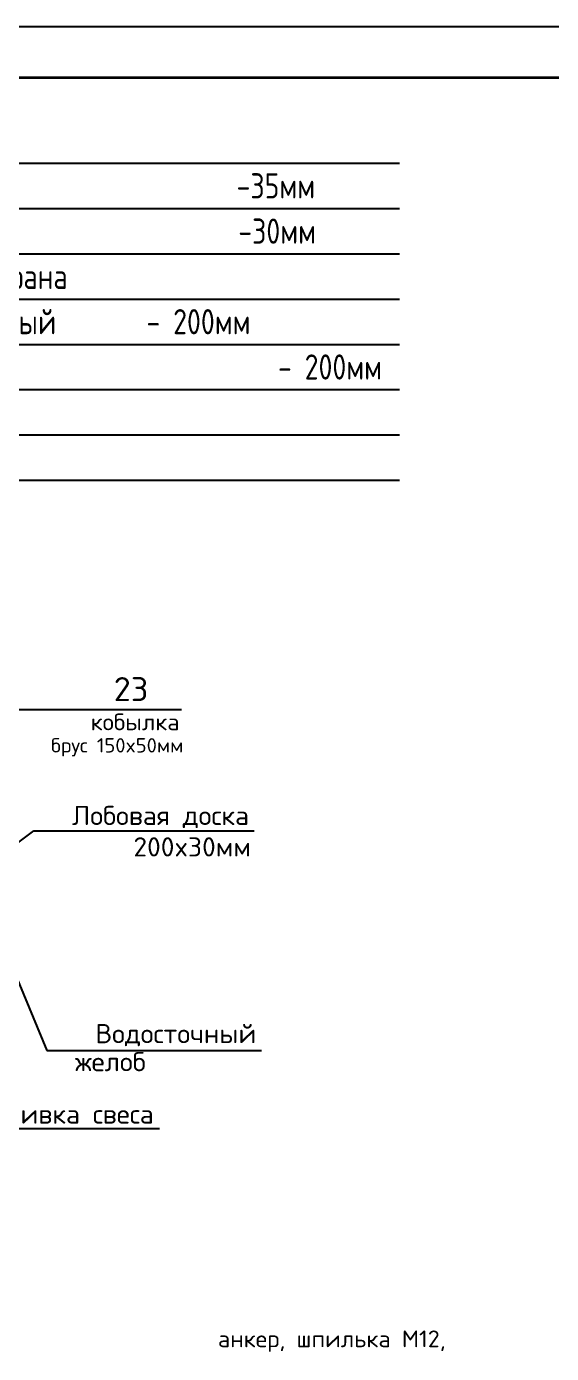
# Model space of a CAD drawing. Extents: x -12289450 to -10763036, y -7834513 to -6150123.
# Drawn here: x -10894340 to -10892149, y -7677799 to -7672261 of the extents above; entities that cross this region are included whole.
import ezdxf

# ---------------------------------------------------------------- set-up
doc = ezdxf.new("R2010")
doc.units = 0
doc.header["$LTSCALE"] = 25
for name, color, linetype in [('ArchiCAD', 7, 'Continuous'), ('Новое', 51, 'Continuous'), ('Примечания', 7, 'Continuous')]:
    doc.layers.add(name, color=color, linetype=linetype)
doc.layers.add('Стена', color=7, linetype='Continuous', lineweight=5)
doc.layers.add('тонкий', color=114, linetype='Continuous', lineweight=20)
doc.styles.add('GOST 2.304', font='cs_gost2304.shx')
doc.styles.add('ROMANT', font='romant.shx', dxfattribs={"height": 2})
doc.styles.get("Standard").update_dxf_attribs({"font": 'arial.ttf'})

msp = doc.modelspace()

# ---------------------------------------------------------------- linework, layer by layer
at = {"lineweight": 25, "ltscale": 20}
for p, q in [((-10894374.7, -7675111.4), (-10893692.8, -7675111.4)), ((-10894571, -7675812.5), (-10894309.7, -7675617.5)), ((-10894309.7, -7675617.5), (-10893390.2, -7675617.5)), ((-10894491.5, -7675966.1), (-10894255.3, -7676533.9)), ((-10894255.3, -7676533.9), (-10893360.2, -7676533.9)), ((-10894874.8, -7676859.3), (-10893785.8, -7676859.3))]:
    msp.add_line(p, q, dxfattribs=at)
at = {"layer": 'ArchiCAD', "color": 7, "linetype": 'Continuous', "lineweight": 35}
msp.add_lwpolyline([(-10900891.4, -7672473.4), (-10884132.2, -7672473.4), (-10884132.2, -7684650.4), (-10900891.4, -7684650.4)], close=True, dxfattribs=at)
msp.add_lwpolyline([(-10900891.4, -7672473.4), (-10884132.2, -7672473.4), (-10884132.2, -7684650.4), (-10900891.4, -7684650.4)], close=True, dxfattribs=at)
at = {"layer": 'Новое', "color": 7, "linetype": 'Continuous'}
msp.add_lwpolyline([(-10901740, -7672261.3), (-10883920.1, -7672261.3), (-10883920.1, -7684862.5), (-10901740, -7684862.5)], close=True, dxfattribs=at)
msp.add_lwpolyline([(-10901740, -7672261.3), (-10883920.1, -7672261.3), (-10883920.1, -7684862.5), (-10901740, -7684862.5)], close=True, dxfattribs=at)
at = {"layer": 'тонкий', "lineweight": 25, "ltscale": 2}
for p, q in [((-10895852.3, -7672831.5), (-10892783.7, -7672831.5)), ((-10895852.3, -7673020.5), (-10892783.7, -7673020.5)), ((-10895852.3, -7673209.5), (-10892783.7, -7673209.5)), ((-10895852.3, -7673398.5), (-10892783.7, -7673398.5)), ((-10895852.3, -7673587.5), (-10892783.7, -7673587.5)), ((-10895852.3, -7673776.5), (-10892783.7, -7673776.5)), ((-10895852.3, -7673776.5), (-10892783.7, -7673776.5)), ((-10895852.3, -7673965.5), (-10892783.7, -7673965.5)), ((-10895852.3, -7673965.5), (-10892783.7, -7673965.5)), ((-10895852.3, -7674154.5), (-10892783.7, -7674154.5))]:
    msp.add_line(p, q, dxfattribs=at)

# ---------------------------------------------------------------- texts
at = {"layer": 'Примечания', "color": 7}
for s, insert, char_height, attachment_point in [('\\A1;{\\Fsimplex|c204;кобылка}', (-10893701.6, -7675163.2), 70, 6), ('\\A1;{\\Fsimplex|c204;брус \\Fsimplex|c0;150x50\\Fsimplex|c204;мм}', (-10893685.7, -7675269.1), 60, 6), ('\\A1;{\\Fsimplex|c204;Лобовая доска}', (-10893411.3, -7675560.1), 80, 6), ('\\A1;{\\Fsimplex|c0;200x30\\Fsimplex|c204;мм\\Ftxt|c204;  }', (-10893403.4, -7675684.7), 80, 6), ('\\A1;{\\Fsimplex|c204;Водосточный}', (-10893381.3, -7676470.4), 80, 6), ('\\A1;{\\Fsimplex|c204; желоб\\Ftxt|c204;  }', (-10893842.5, -7676581.1), 80, 6), ('\\A1;{\\Fsimplex|c204;Подшивка свеса}', (-10893809, -7676806.1), 80, 6), ('\\A1;{\\Fsimplex|c204;анкер\\Fsimplex|c0;,\\Fsimplex|c204; шпилька М12\\Fsimplex|c0;,\\Fsimplex|c204; }', (-10893541.4, -7677747.3), 70, 4)]:
    msp.add_mtext(s, dxfattribs=dict(at, insert=insert, char_height=char_height, attachment_point=attachment_point))
at = {"layer": 'Стена', "linetype": 'Continuous', "ltscale": 100, "style": 'ROMANT'}
msp.add_text('23', height=100, rotation=360, dxfattribs=at).set_placement((-10893976.3, -7675076.2))
at = {"layer": 'тонкий', "lineweight": 25, "ltscale": 2, "style": 'GOST 2.304'}
for s, p in [('Обрешетка-брус 100x35                     -35мм', (-10895789.3, -7672978.5)), ('Контробрешетка-брус                       -30мм', (-10895789.3, -7673167.5)), ('Гидроизоляционная мембрана', (-10895789.3, -7673356.5)), ('Утеплитель минераловатный       - 200мм', (-10895789.3, -7673545.5)), ('Стропила доска                               - 200мм', (-10895789.3, -7673734.5))]:
    msp.add_text(s, height=105, dxfattribs=at).set_placement(p)

doc.saveas('drawing.dxf')
